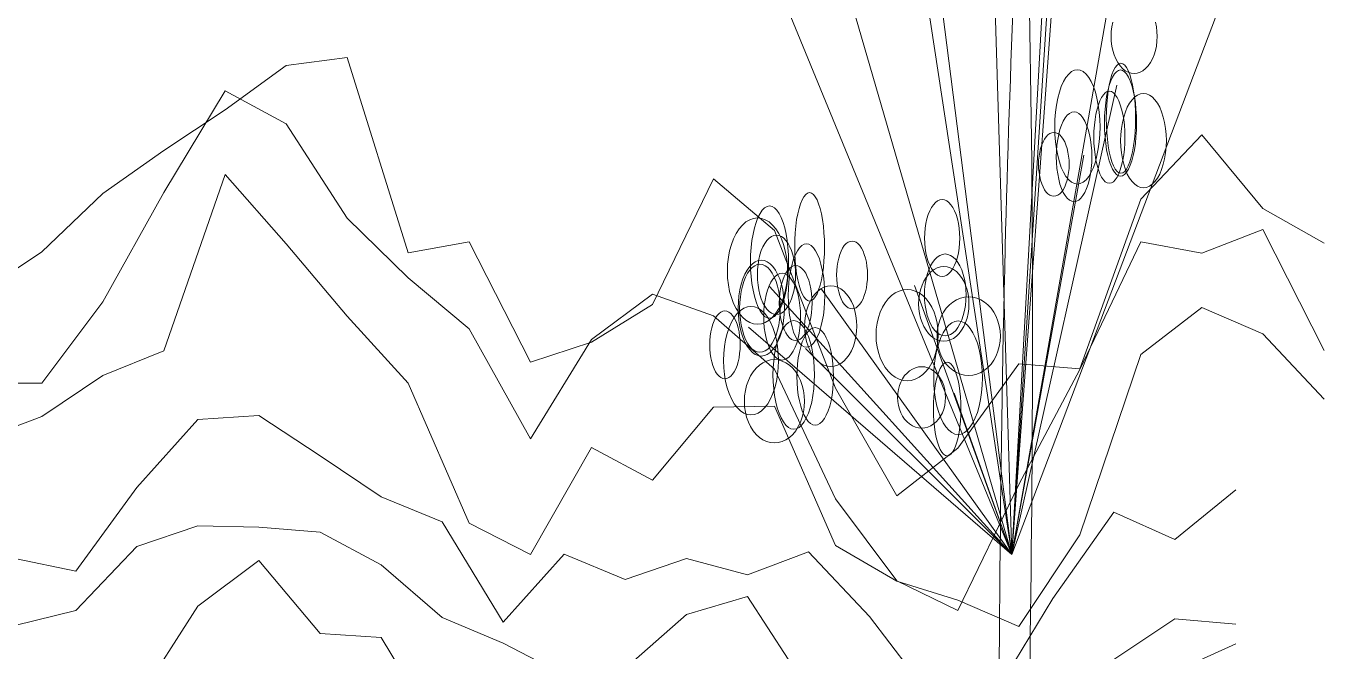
# Model space of a CAD drawing. Header units: millimetres. Extents: x -1800 to 33200, y -8500 to 38400.
# Drawn here: x 20107 to 24236, y 11345 to 13334 of the extents above; entities that cross this region are included whole.
import ezdxf

# ---------------------------------------------------------------- set-up
doc = ezdxf.new("R2010")
doc.units = ezdxf.units.MM
doc.layers.add('E-LANDSCAPE', color=8, linetype='Continuous', lineweight=9)
doc.layers.add('E-PLANT', color=3, linetype='Continuous', lineweight=13)

msp = doc.modelspace()

# ---------------------------------------------------------------- linework, layer by layer
at = {"layer": 'E-LANDSCAPE'}
for points in [[(19963.1, 12486), (20157.4, 12614.8), (20351.6, 12800.7), (20545.8, 12937.3), (20740.1, 13066.6), (20934.3, 13207.5), (21128.6, 13233.4), (21322.8, 12612.5), (21517, 12647.5), (21711.3, 12264), (21905.5, 12328.1), (22099.7, 12447.4), (22294, 12847), (22488.2, 12683.5), (22682.4, 12181), (22876.7, 11839.5), (23070.9, 11991.1), (23265.1, 12259.4), (23459.4, 12243.1), (23653.6, 12782.2), (23847.9, 12987.1), (24042.1, 12752.9), (24236.3, 12642.7)], [(19963.1, 12197.8), (20157.4, 12197.4), (20351.6, 12456.5), (20545.8, 12803.7), (20740.1, 13127.4), (20934.3, 13022.1), (21128.6, 12722.7), (21322.8, 12532.6), (21517, 12370), (21711.3, 12020), (21905.5, 12336.3), (22099.7, 12481), (22294, 12412.1), (22488.2, 12242.3), (22682.4, 11829.9), (22876.7, 11568.8), (23070.9, 11474.6), (23265.1, 11874.6), (23459.4, 12241), (23653.6, 12646.8), (23847.9, 12611), (24042.1, 12686), (24236.3, 12300.9)], [(19963.1, 12018.5), (20157.4, 12091.8), (20351.6, 12221.7), (20545.8, 12300.3), (20740.1, 12860.7), (20934.3, 12640.3), (21128.6, 12410.7), (21322.8, 12197.3), (21517, 11752.2), (21711.3, 11652.6), (21905.5, 11993.3), (22099.7, 11888.5), (22294, 12121.6), (22488.2, 12124.2), (22682.4, 11680.7), (22876.7, 11568), (23070.9, 11507.3), (23265.1, 11423), (23459.4, 11715.2), (23653.6, 12288.3), (23847.9, 12437.8), (24042.1, 12354.2), (24236.3, 12146.3)], [(20071, 11639.3), (20265.3, 11599.1), (20459.5, 11865.5), (20653.8, 12081.4), (20848, 12095), (21042.2, 11966.6), (21236.5, 11835.8), (21430.7, 11756.8), (21624.9, 11437.3), (21819.2, 11653.9), (22013.4, 11572.7), (22207.6, 11639.2), (22401.9, 11587.3), (22596.1, 11661), (22790.3, 11455.4), (22984.6, 11200.7), (23178.8, 11190.2), (23373.1, 11512.4), (23567.3, 11787.1), (23761.5, 11699.7), (23955.8, 11857.6)], [(20071, 11426.1), (20265.3, 11473.9), (20459.5, 11678.1), (20653.8, 11743.9), (20848, 11739.2), (21042.2, 11723.4), (21236.5, 11619.6), (21430.7, 11452.5), (21624.9, 11370.6), (21819.2, 11269.3), (22013.4, 11290.2), (22207.6, 11461.1), (22401.9, 11519.2), (22596.1, 11220.1), (22790.3, 11186.4), (22984.6, 11072.4), (23178.8, 11035.6), (23373.1, 11192.2), (23567.3, 11318.2), (23761.5, 11448.1), (23955.8, 11431)], [(20071, 11107.2), (20265.3, 11246.6), (20459.5, 11185.2), (20653.8, 11488.1), (20848, 11633.8), (21042.2, 11401.6), (21236.5, 11388.6), (21430.7, 11067.1), (21624.9, 11019.8), (21819.2, 11021.1), (22013.4, 10990.7), (22207.6, 11273.5), (22401.9, 11067.2), (22596.1, 10893.7), (22790.3, 10786.1), (22984.6, 10582.9), (23178.8, 10638.5), (23373.1, 10986.7), (23567.3, 11033.7), (23761.5, 11280.7), (23955.8, 11368.5)]]:
    msp.add_lwpolyline(points, dxfattribs=at)
at = {"layer": 'E-PLANT'}
for q in [(23468.3, 14751.8), (23402.6, 14532.3), (22818.5, 14424.9), (23159.6, 14363.3), (22513.5, 14165.1), (22920.9, 14177.8), (23670.1, 14085.6), (24073.5, 13844.4), (23376.4, 13723.4), (22472.5, 13526.6), (23577.5, 13144.8), (23472.6, 12922.5), (22472.6, 12505.1), (22637.2, 12496.6), (22933.7, 12508.4), (22405, 12375.7), (22587, 12307.6), (23059.2, 12166)]:
    msp.add_line((23243.6, 11652), q, dxfattribs=at)
msp.add_lwpolyline([(23699.9, 13345.6), (23703, 13331), (23704.9, 13315.8), (23705.5, 13300.4), (23705.5, 13300.4), (23704.9, 13285), (23703, 13269.9), (23699.9, 13255.2), (23695.7, 13241.4), (23690.3, 13228.6), (23684, 13216.9), (23676.8, 13206.8), (23668.8, 13198.2), (23660.2, 13191.4), (23651.1, 13186.4), (23641.7, 13183.4), (23632.1, 13182.4), (23622.6, 13183.4), (23613.2, 13186.4), (23604.1, 13191.4), (23595.5, 13198.2), (23587.5, 13206.8), (23580.3, 13216.9), (23573.9, 13228.6), (23568.6, 13241.4), (23564.4, 13255.2), (23561.3, 13269.9), (23559.4, 13285), (23558.8, 13300.4), (23559.4, 13315.8), (23561.3, 13331), (23564.4, 13345.6)], dxfattribs=at)
for points in [[(23636.6, 13040), (23636.2, 13017.2), (23635, 12994.7), (23633, 12973.1), (23630.4, 12952.5), (23627, 12933.5), (23623, 12916.3), (23618.4, 12901.2), (23613.3, 12888.5), (23607.9, 12878.4), (23602.1, 12871), (23596.1, 12866.5), (23590, 12865), (23584, 12866.5), (23578, 12871), (23572.2, 12878.4), (23566.8, 12888.5), (23561.7, 12901.2), (23557.1, 12916.3), (23553.1, 12933.5), (23549.7, 12952.5), (23547, 12973.1), (23545.1, 12994.7), (23543.9, 13017.2), (23543.5, 13040), (23543.9, 13062.8), (23545.1, 13085.3), (23547, 13107), (23549.7, 13127.5), (23553.1, 13146.5), (23557.1, 13163.7), (23561.7, 13178.8), (23566.8, 13191.5), (23572.2, 13201.7), (23578, 13209), (23584, 13213.5), (23590, 13215), (23596.1, 13213.5), (23602.1, 13209), (23607.9, 13201.7), (23613.3, 13191.5), (23618.4, 13178.8), (23623, 13163.7), (23627, 13146.5), (23630.4, 13127.5), (23633, 13107), (23635, 13085.3), (23636.2, 13062.8), (23636.6, 13040)], [(23523.7, 13012.6), (23523.1, 12988.8), (23521.2, 12965.5), (23518.2, 12942.9), (23514, 12921.6), (23508.8, 12901.8), (23502.6, 12883.9), (23495.5, 12868.2), (23487.6, 12855), (23479.1, 12844.4), (23470.2, 12836.8), (23460.9, 12832.1), (23451.5, 12830.6), (23442.1, 12832.1), (23432.9, 12836.8), (23423.9, 12844.4), (23415.4, 12855), (23407.6, 12868.2), (23400.5, 12883.9), (23394.3, 12901.8), (23389, 12921.6), (23384.9, 12942.9), (23381.8, 12965.5), (23380, 12988.8), (23379.4, 13012.6), (23380, 13036.3), (23381.8, 13059.7), (23384.9, 13082.2), (23389, 13103.6), (23394.3, 13123.4), (23400.5, 13141.3), (23407.6, 13157), (23415.4, 13170.2), (23423.9, 13180.7), (23432.9, 13188.4), (23442.1, 13193), (23451.5, 13194.6), (23460.9, 13193), (23470.2, 13188.4), (23479.1, 13180.7), (23487.6, 13170.2), (23495.5, 13157), (23502.6, 13141.3), (23508.8, 13123.4), (23514, 13103.6), (23518.2, 13082.2), (23521.2, 13059.7), (23523.1, 13036.3), (23523.7, 13012.6)], [(23639.8, 13024.7), (23639.4, 13002.6), (23638.1, 12980.9), (23636, 12959.9), (23633, 12940), (23629.3, 12921.6), (23624.9, 12905), (23619.9, 12890.4), (23614.3, 12878.1), (23608.4, 12868.3), (23602, 12861.2), (23595.5, 12856.8), (23588.8, 12855.4), (23582.2, 12856.8), (23575.6, 12861.2), (23569.3, 12868.3), (23563.3, 12878.1), (23557.8, 12890.4), (23552.8, 12905), (23548.4, 12921.6), (23544.7, 12940), (23541.7, 12959.9), (23539.6, 12980.9), (23538.3, 13002.6), (23537.9, 13024.7), (23538.3, 13046.8), (23539.6, 13068.5), (23541.7, 13089.4), (23544.7, 13109.3), (23548.4, 13127.7), (23552.8, 13144.4), (23557.8, 13159), (23563.3, 13171.3), (23569.3, 13181), (23575.6, 13188.2), (23582.2, 13192.5), (23588.8, 13193.9), (23595.5, 13192.5), (23602, 13188.2), (23608.4, 13181), (23614.3, 13171.3), (23619.9, 13159), (23624.9, 13144.4), (23629.3, 13127.7), (23633, 13109.3), (23636, 13089.4), (23638.1, 13068.5), (23639.4, 13046.8), (23639.8, 13024.7)], [(23602.7, 12979.7), (23602.2, 12960.6), (23601, 12941.8), (23598.9, 12923.7), (23596, 12906.5), (23592.5, 12890.6), (23588.2, 12876.2), (23583.3, 12863.6), (23578, 12852.9), (23572.2, 12844.5), (23566.1, 12838.3), (23559.7, 12834.6), (23553.3, 12833.3), (23546.9, 12834.6), (23540.5, 12838.3), (23534.4, 12844.5), (23528.6, 12852.9), (23523.3, 12863.6), (23518.4, 12876.2), (23514.1, 12890.6), (23510.6, 12906.5), (23507.7, 12923.7), (23505.6, 12941.8), (23504.4, 12960.6), (23503.9, 12979.7), (23504.4, 12998.8), (23505.6, 13017.6), (23507.7, 13035.7), (23510.6, 13052.9), (23514.1, 13068.8), (23518.4, 13083.2), (23523.3, 13095.9), (23528.6, 13106.5), (23534.4, 13115), (23540.5, 13121.1), (23546.9, 13124.9), (23553.3, 13126.1), (23559.7, 13124.9), (23566.1, 13121.1), (23572.2, 13115), (23578, 13106.5), (23583.3, 13095.9), (23588.2, 13083.2), (23592.5, 13068.8), (23596, 13052.9), (23598.9, 13035.7), (23601, 13017.6), (23602.2, 12998.8), (23602.7, 12979.7)], [(23734.7, 12968.8), (23734.1, 12949.2), (23732.3, 12929.9), (23729.2, 12911.3), (23725, 12893.7), (23719.7, 12877.4), (23713.4, 12862.6), (23706.3, 12849.6), (23698.4, 12838.7), (23689.8, 12830), (23680.8, 12823.7), (23671.5, 12819.8), (23662, 12818.6), (23652.5, 12819.8), (23643.2, 12823.7), (23634.1, 12830), (23625.6, 12838.7), (23617.7, 12849.6), (23610.5, 12862.6), (23604.3, 12877.4), (23599, 12893.7), (23594.8, 12911.3), (23591.7, 12929.9), (23589.9, 12949.2), (23589.2, 12968.8), (23589.9, 12988.5), (23591.7, 13007.7), (23594.8, 13026.4), (23599, 13044), (23604.3, 13060.3), (23610.5, 13075.1), (23617.7, 13088.1), (23625.6, 13099), (23634.1, 13107.7), (23643.2, 13114), (23652.5, 13117.8), (23662, 13119.1), (23671.5, 13117.8), (23680.8, 13114), (23689.8, 13107.7), (23698.4, 13099), (23706.3, 13088.1), (23713.4, 13075.1), (23719.7, 13060.3), (23725, 13044), (23729.2, 13026.4), (23732.3, 13007.7), (23734.1, 12988.5), (23734.7, 12968.8)], [(23497.7, 12917.5), (23497.2, 12898.9), (23495.8, 12880.6), (23493.4, 12862.9), (23490.1, 12846.1), (23486, 12830.6), (23481.1, 12816.5), (23475.6, 12804.2), (23469.4, 12793.9), (23462.8, 12785.6), (23455.8, 12779.6), (23448.5, 12775.9), (23441.1, 12774.7), (23433.7, 12775.9), (23426.5, 12779.6), (23419.5, 12785.6), (23412.8, 12793.9), (23406.7, 12804.2), (23401.1, 12816.5), (23396.2, 12830.6), (23392.1, 12846.1), (23388.9, 12862.9), (23386.5, 12880.6), (23385, 12898.9), (23384.6, 12917.5), (23385, 12936.2), (23386.5, 12954.5), (23388.9, 12972.2), (23392.1, 12988.9), (23396.2, 13004.5), (23401.1, 13018.5), (23406.7, 13030.8), (23412.8, 13041.2), (23419.5, 13049.4), (23426.5, 13055.5), (23433.7, 13059.1), (23441.1, 13060.3), (23448.5, 13059.1), (23455.8, 13055.5), (23462.8, 13049.4), (23469.4, 13041.2), (23475.6, 13030.8), (23481.1, 13018.5), (23486, 13004.5), (23490.1, 12988.9), (23493.4, 12972.2), (23495.8, 12954.5), (23497.2, 12936.2), (23497.7, 12917.5)], [(23425.4, 12893.5), (23425, 12880.2), (23423.8, 12867.2), (23421.7, 12854.6), (23418.9, 12842.7), (23415.4, 12831.6), (23411.2, 12821.6), (23406.4, 12812.9), (23401.1, 12805.5), (23395.4, 12799.6), (23389.3, 12795.3), (23383.1, 12792.8), (23376.7, 12791.9), (23370.4, 12792.8), (23364.1, 12795.3), (23358.1, 12799.6), (23352.4, 12805.5), (23347.1, 12812.9), (23342.3, 12821.6), (23338.1, 12831.6), (23334.5, 12842.7), (23331.7, 12854.6), (23329.7, 12867.2), (23328.4, 12880.2), (23328, 12893.5), (23328.4, 12906.7), (23329.7, 12919.7), (23331.7, 12932.3), (23334.5, 12944.2), (23338.1, 12955.3), (23342.3, 12965.3), (23347.1, 12974), (23352.4, 12981.4), (23358.1, 12987.3), (23364.1, 12991.6), (23370.4, 12994.2), (23376.7, 12995), (23383.1, 12994.2), (23389.3, 12991.6), (23395.4, 12987.3), (23401.1, 12981.4), (23406.4, 12974), (23411.2, 12965.3), (23415.4, 12955.3), (23418.9, 12944.2), (23421.7, 12932.3), (23423.8, 12919.7), (23425, 12906.7), (23425.4, 12893.5)], [(22647.1, 12631.2), (22646.7, 12608.6), (22645.5, 12586.5), (22643.5, 12565.1), (22640.7, 12544.9), (22637.3, 12526.1), (22633.2, 12509.2), (22628.5, 12494.3), (22623.4, 12481.7), (22617.8, 12471.7), (22611.9, 12464.5), (22605.8, 12460.1), (22599.6, 12458.6), (22593.4, 12460.1), (22587.4, 12464.5), (22581.5, 12471.7), (22575.9, 12481.7), (22570.8, 12494.3), (22566.1, 12509.2), (22562, 12526.1), (22558.5, 12544.9), (22555.8, 12565.1), (22553.8, 12586.5), (22552.6, 12608.6), (22552.2, 12631.2), (22552.6, 12653.7), (22553.8, 12675.8), (22555.8, 12697.2), (22558.5, 12717.5), (22562, 12736.2), (22566.1, 12753.2), (22570.8, 12768.1), (22575.9, 12780.6), (22581.5, 12790.6), (22587.4, 12797.9), (22593.4, 12802.3), (22599.6, 12803.7), (22605.8, 12802.3), (22611.9, 12797.9), (22617.8, 12790.6), (22623.4, 12780.6), (22628.5, 12768.1), (22633.2, 12753.2), (22637.3, 12736.2), (22640.7, 12717.5), (22643.5, 12697.2), (22645.5, 12675.8), (22646.7, 12653.7), (22647.1, 12631.2)], [(22533, 12582.5), (22532.5, 12559.2), (22530.9, 12536.3), (22528.4, 12514.2), (22524.9, 12493.2), (22520.4, 12473.8), (22515.2, 12456.2), (22509.3, 12440.8), (22502.7, 12427.8), (22495.5, 12417.5), (22488, 12410), (22480.3, 12405.4), (22472.3, 12403.9), (22464.4, 12405.4), (22456.6, 12410), (22449.1, 12417.5), (22442, 12427.8), (22435.4, 12440.8), (22429.5, 12456.2), (22424.2, 12473.8), (22419.8, 12493.2), (22416.3, 12514.2), (22413.8, 12536.3), (22412.2, 12559.2), (22411.7, 12582.5), (22412.2, 12605.9), (22413.8, 12628.8), (22416.3, 12650.9), (22419.8, 12671.9), (22424.2, 12691.3), (22429.5, 12708.9), (22435.4, 12724.3), (22442, 12737.3), (22449.1, 12747.6), (22456.6, 12755.1), (22464.4, 12759.7), (22472.3, 12761.2), (22480.3, 12759.7), (22488, 12755.1), (22495.5, 12747.6), (22502.7, 12737.3), (22509.3, 12724.3), (22515.2, 12708.9), (22520.4, 12691.3), (22524.9, 12671.9), (22528.4, 12650.9), (22530.9, 12628.8), (22532.5, 12605.9), (22533, 12582.5)], [(23077.3, 12659), (23076.8, 12643), (23075.4, 12627.3), (23073, 12612.1), (23069.8, 12597.7), (23065.7, 12584.4), (23060.9, 12572.4), (23055.4, 12561.8), (23049.3, 12552.9), (23042.8, 12545.8), (23035.9, 12540.7), (23028.7, 12537.6), (23021.4, 12536.5), (23014.1, 12537.6), (23007, 12540.7), (23000.1, 12545.8), (22993.5, 12552.9), (22987.4, 12561.8), (22981.9, 12572.4), (22977.1, 12584.4), (22973.1, 12597.7), (22969.8, 12612.1), (22967.5, 12627.3), (22966.1, 12643), (22965.6, 12659), (22966.1, 12675), (22967.5, 12690.7), (22969.8, 12705.8), (22973.1, 12720.2), (22977.1, 12733.5), (22981.9, 12745.6), (22987.4, 12756.1), (22993.5, 12765), (23000.1, 12772.1), (23007, 12777.2), (23014.1, 12780.4), (23021.4, 12781.4), (23028.7, 12780.4), (23035.9, 12777.2), (23042.8, 12772.1), (23049.3, 12765), (23055.4, 12756.1), (23060.9, 12745.6), (23065.7, 12733.5), (23069.8, 12720.2), (23073, 12705.8), (23075.4, 12690.7), (23076.8, 12675), (23077.3, 12659)], [(22529.7, 12554), (22528.9, 12531.9), (22526.5, 12510.2), (22522.4, 12489.2), (22516.9, 12469.4), (22509.9, 12451), (22501.7, 12434.4), (22492.2, 12419.8), (22481.8, 12407.5), (22470.6, 12397.7), (22458.7, 12390.6), (22446.4, 12386.3), (22433.9, 12384.8), (22421.4, 12386.3), (22409.1, 12390.6), (22397.2, 12397.7), (22386, 12407.5), (22375.6, 12419.8), (22366.2, 12434.4), (22357.9, 12451), (22350.9, 12469.4), (22345.4, 12489.2), (22341.4, 12510.2), (22338.9, 12531.9), (22338.1, 12554), (22338.9, 12576), (22341.4, 12597.7), (22345.4, 12618.7), (22350.9, 12638.5), (22357.9, 12656.9), (22366.2, 12673.6), (22375.6, 12688.2), (22386, 12700.5), (22397.2, 12710.2), (22409.1, 12717.4), (22421.4, 12721.7), (22433.9, 12723.1), (22446.4, 12721.7), (22458.7, 12717.4), (22470.6, 12710.2), (22481.8, 12700.5), (22492.2, 12688.2), (22501.7, 12673.6), (22509.9, 12656.9), (22516.9, 12638.5), (22522.4, 12618.7), (22526.5, 12597.7), (22528.9, 12576), (22529.7, 12554)], [(22554.9, 12542.2), (22554.4, 12525.7), (22552.8, 12509.6), (22550.3, 12494), (22546.8, 12479.2), (22542.3, 12465.5), (22537.1, 12453.1), (22531.1, 12442.2), (22524.5, 12433.1), (22517.4, 12425.8), (22509.9, 12420.5), (22502.1, 12417.3), (22494.2, 12416.2), (22486.3, 12417.3), (22478.5, 12420.5), (22471, 12425.8), (22463.9, 12433.1), (22457.3, 12442.2), (22451.3, 12453.1), (22446.1, 12465.5), (22441.6, 12479.2), (22438.1, 12494), (22435.6, 12509.6), (22434, 12525.7), (22433.5, 12542.2), (22434, 12558.6), (22435.6, 12574.8), (22438.1, 12590.4), (22441.6, 12605.2), (22446.1, 12618.9), (22451.3, 12631.3), (22457.3, 12642.1), (22463.9, 12651.3), (22471, 12658.6), (22478.5, 12663.9), (22486.3, 12667.1), (22494.2, 12668.1), (22502.1, 12667.1), (22509.9, 12663.9), (22517.4, 12658.6), (22524.5, 12651.3), (22531.1, 12642.1), (22537.1, 12631.3), (22542.3, 12618.9), (22546.8, 12605.2), (22550.3, 12590.4), (22552.8, 12574.8), (22554.4, 12558.6), (22554.9, 12542.2)], [(22647.9, 12476.3), (22647.4, 12454.9), (22645.9, 12433.8), (22643.5, 12413.4), (22640.1, 12394.2), (22635.9, 12376.3), (22630.9, 12360.1), (22625.2, 12346), (22618.9, 12334), (22612.1, 12324.5), (22604.9, 12317.6), (22597.4, 12313.4), (22589.8, 12312), (22582.3, 12313.4), (22574.8, 12317.6), (22567.6, 12324.5), (22560.8, 12334), (22554.5, 12346), (22548.8, 12360.1), (22543.8, 12376.3), (22539.6, 12394.2), (22536.2, 12413.4), (22533.8, 12433.8), (22532.3, 12454.9), (22531.8, 12476.3), (22532.3, 12497.7), (22533.8, 12518.8), (22536.2, 12539.2), (22539.6, 12558.4), (22543.8, 12576.3), (22548.8, 12592.4), (22554.5, 12606.6), (22560.8, 12618.6), (22567.6, 12628.1), (22574.8, 12635), (22582.3, 12639.2), (22589.8, 12640.6), (22597.4, 12639.2), (22604.9, 12635), (22612.1, 12628.1), (22618.9, 12618.6), (22625.2, 12606.6), (22630.9, 12592.4), (22635.9, 12576.3), (22640.1, 12558.4), (22643.5, 12539.2), (22645.9, 12518.8), (22647.4, 12497.7), (22647.9, 12476.3)], [(22784, 12541.6), (22783.6, 12527.5), (22782.3, 12513.7), (22780.2, 12500.4), (22777.4, 12487.7), (22773.8, 12476), (22769.6, 12465.4), (22764.7, 12456.1), (22759.4, 12448.3), (22753.6, 12442), (22747.5, 12437.5), (22741.2, 12434.7), (22734.8, 12433.8), (22728.4, 12434.7), (22722.1, 12437.5), (22716, 12442), (22710.2, 12448.3), (22704.9, 12456.1), (22700.1, 12465.4), (22695.8, 12476), (22692.2, 12487.7), (22689.4, 12500.4), (22687.3, 12513.7), (22686.1, 12527.5), (22685.7, 12541.6), (22686.1, 12555.7), (22687.3, 12569.5), (22689.4, 12582.8), (22692.2, 12595.5), (22695.8, 12607.2), (22700.1, 12617.8), (22704.9, 12627.1), (22710.2, 12634.9), (22716, 12641.2), (22722.1, 12645.7), (22728.4, 12648.4), (22734.8, 12649.4), (22741.2, 12648.4), (22747.5, 12645.7), (22753.6, 12641.2), (22759.4, 12634.9), (22764.7, 12627.1), (22769.6, 12617.8), (22773.8, 12607.2), (22777.4, 12595.5), (22780.2, 12582.8), (22782.3, 12569.5), (22783.6, 12555.7), (22784, 12541.6)], [(23097.5, 12478.1), (23096.9, 12461.2), (23095.2, 12444.4), (23092.4, 12428.3), (23088.6, 12413.1), (23083.8, 12398.9), (23078.1, 12386.1), (23071.6, 12374.9), (23064.4, 12365.4), (23056.6, 12357.9), (23048.4, 12352.4), (23039.9, 12349.1), (23031.3, 12348), (23022.6, 12349.1), (23014.1, 12352.4), (23005.9, 12357.9), (22998.2, 12365.4), (22991, 12374.9), (22984.5, 12386.1), (22978.8, 12398.9), (22974, 12413.1), (22970.1, 12428.3), (22967.3, 12444.4), (22965.7, 12461.2), (22965.1, 12478.1), (22965.7, 12495.1), (22967.3, 12511.8), (22970.1, 12528), (22974, 12543.2), (22978.8, 12557.4), (22984.5, 12570.2), (22991, 12581.4), (22998.2, 12590.9), (23005.9, 12598.4), (23014.1, 12603.9), (23022.6, 12607.2), (23031.3, 12608.3), (23039.9, 12607.2), (23048.4, 12603.9), (23056.6, 12598.4), (23064.4, 12590.9), (23071.6, 12581.4), (23078.1, 12570.2), (23083.8, 12557.4), (23088.6, 12543.2), (23092.4, 12528), (23095.2, 12511.8), (23096.9, 12495.1), (23097.5, 12478.1)], [(22519.7, 12436.1), (22519, 12416.2), (22517.2, 12396.7), (22514.1, 12377.8), (22509.8, 12359.9), (22504.5, 12343.3), (22498.1, 12328.3), (22490.9, 12315.2), (22482.9, 12304.1), (22474.2, 12295.3), (22465.1, 12288.9), (22455.7, 12285), (22446, 12283.7), (22436.4, 12285), (22427, 12288.9), (22417.9, 12295.3), (22409.2, 12304.1), (22401.2, 12315.2), (22394, 12328.3), (22387.6, 12343.3), (22382.3, 12359.9), (22378, 12377.8), (22374.9, 12396.7), (22373, 12416.2), (22372.4, 12436.1), (22373, 12456), (22374.9, 12475.5), (22378, 12494.4), (22382.3, 12512.3), (22387.6, 12528.9), (22394, 12543.9), (22401.2, 12557), (22409.2, 12568.1), (22417.9, 12576.9), (22427, 12583.3), (22436.4, 12587.2), (22446, 12588.5), (22455.7, 12587.2), (22465.1, 12583.3), (22474.2, 12576.9), (22482.9, 12568.1), (22490.9, 12557), (22498.1, 12543.9), (22504.5, 12528.9), (22509.8, 12512.3), (22514.1, 12494.4), (22517.2, 12475.5), (22519, 12456), (22519.7, 12436.1)], [(22506.3, 12435.6), (22505.7, 12417.3), (22504.1, 12399.4), (22501.4, 12382), (22497.6, 12365.5), (22493, 12350.3), (22487.4, 12336.5), (22481, 12324.4), (22474, 12314.2), (22466.5, 12306.1), (22458.5, 12300.2), (22450.2, 12296.7), (22441.8, 12295.5), (22433.3, 12296.7), (22425.1, 12300.2), (22417.1, 12306.1), (22409.5, 12314.2), (22402.5, 12324.4), (22396.1, 12336.5), (22390.6, 12350.3), (22385.9, 12365.5), (22382.1, 12382), (22379.4, 12399.4), (22377.8, 12417.3), (22377.2, 12435.6), (22377.8, 12453.9), (22379.4, 12471.9), (22382.1, 12489.3), (22385.9, 12505.7), (22390.6, 12520.9), (22396.1, 12534.7), (22402.5, 12546.8), (22409.5, 12557), (22417.1, 12565.1), (22425.1, 12571), (22433.3, 12574.6), (22441.8, 12575.8), (22450.2, 12574.6), (22458.5, 12571), (22466.5, 12565.1), (22474, 12557), (22481, 12546.8), (22487.4, 12534.7), (22493, 12520.9), (22497.6, 12505.7), (22501.4, 12489.3), (22504.1, 12471.9), (22505.7, 12453.9), (22506.3, 12435.6)], [(22607.7, 12452.1), (22607.2, 12436.5), (22605.9, 12421.2), (22603.7, 12406.4), (22600.7, 12392.4), (22596.9, 12379.4), (22592.4, 12367.7), (22587.3, 12357.4), (22581.6, 12348.7), (22575.5, 12341.8), (22569, 12336.8), (22562.3, 12333.7), (22555.5, 12332.7), (22548.7, 12333.7), (22542.1, 12336.8), (22535.6, 12341.8), (22529.5, 12348.7), (22523.8, 12357.4), (22518.7, 12367.7), (22514.2, 12379.4), (22510.4, 12392.4), (22507.4, 12406.4), (22505.2, 12421.2), (22503.9, 12436.5), (22503.4, 12452.1), (22503.9, 12467.7), (22505.2, 12483), (22507.4, 12497.8), (22510.4, 12511.8), (22514.2, 12524.8), (22518.7, 12536.6), (22523.8, 12546.9), (22529.5, 12555.5), (22535.6, 12562.4), (22542.1, 12567.5), (22548.7, 12570.5), (22555.5, 12571.5), (22562.3, 12570.5), (22569, 12567.5), (22575.5, 12562.4), (22581.6, 12555.5), (22587.3, 12546.9), (22592.4, 12536.6), (22596.9, 12524.8), (22600.7, 12511.8), (22603.7, 12497.8), (22605.9, 12483), (22607.2, 12467.7), (22607.7, 12452.1)], [(23106.7, 12449.5), (23106, 12434), (23104, 12418.8), (23100.6, 12404.2), (23096, 12390.3), (23090.2, 12377.4), (23083.3, 12365.7), (23075.4, 12355.5), (23066.7, 12346.9), (23057.3, 12340), (23047.4, 12335.1), (23037.1, 12332), (23026.7, 12331), (23016.2, 12332), (23005.9, 12335.1), (22996, 12340), (22986.6, 12346.9), (22977.9, 12355.5), (22970.1, 12365.7), (22963.2, 12377.4), (22957.3, 12390.3), (22952.7, 12404.2), (22949.3, 12418.8), (22947.3, 12434), (22946.6, 12449.5), (22947.3, 12465), (22949.3, 12480.2), (22952.7, 12494.8), (22957.3, 12508.7), (22963.2, 12521.6), (22970.1, 12533.3), (22977.9, 12543.5), (22986.6, 12552.1), (22996, 12559), (23005.9, 12563.9), (23016.2, 12567), (23026.7, 12568), (23037.1, 12567), (23047.4, 12563.9), (23057.3, 12559), (23066.7, 12552.1), (23075.4, 12543.5), (23083.3, 12533.3), (23090.2, 12521.6), (23096, 12508.7), (23100.6, 12494.8), (23104, 12480.2), (23106, 12465), (23106.7, 12449.5)], [(22570.8, 12409.1), (22570.3, 12391.1), (22568.8, 12373.4), (22566.4, 12356.3), (22563, 12340.1), (22558.7, 12325.1), (22553.7, 12311.5), (22547.9, 12299.6), (22541.5, 12289.6), (22534.6, 12281.6), (22527.4, 12275.8), (22519.8, 12272.3), (22512.2, 12271.1), (22504.5, 12272.3), (22497, 12275.8), (22489.8, 12281.6), (22482.9, 12289.6), (22476.5, 12299.6), (22470.7, 12311.5), (22465.7, 12325.1), (22461.4, 12340.1), (22458, 12356.3), (22455.6, 12373.4), (22454.1, 12391.1), (22453.6, 12409.1), (22454.1, 12427.1), (22455.6, 12444.8), (22458, 12461.9), (22461.4, 12478.1), (22465.7, 12493.1), (22470.7, 12506.7), (22476.5, 12518.6), (22482.9, 12528.6), (22489.8, 12536.6), (22497, 12542.4), (22504.5, 12545.9), (22512.2, 12547.1), (22519.8, 12545.9), (22527.4, 12542.4), (22534.6, 12536.6), (22541.5, 12528.6), (22547.9, 12518.6), (22553.7, 12506.7), (22558.7, 12493.1), (22563, 12478.1), (22566.4, 12461.9), (22568.8, 12444.8), (22570.3, 12427.1), (22570.8, 12409.1)], [(22750, 12378.8), (22749.3, 12362), (22747.2, 12345.6), (22743.7, 12329.7), (22738.9, 12314.6), (22732.9, 12300.6), (22725.7, 12288), (22717.5, 12277), (22708.5, 12267.6), (22698.8, 12260.2), (22688.5, 12254.8), (22677.8, 12251.5), (22667, 12250.4), (22656.2, 12251.5), (22645.5, 12254.8), (22635.2, 12260.2), (22625.5, 12267.6), (22616.4, 12277), (22608.3, 12288), (22601.1, 12300.6), (22595.1, 12314.6), (22590.3, 12329.7), (22586.8, 12345.6), (22584.7, 12362), (22584, 12378.8), (22584.7, 12395.5), (22586.8, 12412), (22590.3, 12427.9), (22595.1, 12442.9), (22601.1, 12456.9), (22608.3, 12469.5), (22616.4, 12480.6), (22625.5, 12489.9), (22635.2, 12497.3), (22645.5, 12502.7), (22656.2, 12506), (22667, 12507.1), (22677.8, 12506), (22688.5, 12502.7), (22698.8, 12497.3), (22708.5, 12489.9), (22717.5, 12480.6), (22725.7, 12469.5), (22732.9, 12456.9), (22738.9, 12442.9), (22743.7, 12427.9), (22747.2, 12412), (22749.3, 12395.5), (22750, 12378.8)], [(23009, 12350.3), (23008.1, 12331.3), (23005.6, 12312.7), (23001.4, 12294.7), (22995.7, 12277.7), (22988.5, 12261.9), (22980, 12247.6), (22970.3, 12235.1), (22959.5, 12224.6), (22947.9, 12216.2), (22935.7, 12210.1), (22923, 12206.3), (22910.1, 12205.1), (22897.1, 12206.3), (22884.5, 12210.1), (22872.2, 12216.2), (22860.6, 12224.6), (22849.8, 12235.1), (22840.1, 12247.6), (22831.6, 12261.9), (22824.4, 12277.7), (22818.7, 12294.7), (22814.5, 12312.7), (22812, 12331.3), (22811.1, 12350.3), (22812, 12369.2), (22814.5, 12387.8), (22818.7, 12405.8), (22824.4, 12422.9), (22831.6, 12438.7), (22840.1, 12452.9), (22849.8, 12465.4), (22860.6, 12476), (22872.2, 12484.4), (22884.5, 12490.5), (22897.1, 12494.2), (22910.1, 12495.4), (22923, 12494.2), (22935.7, 12490.5), (22947.9, 12484.4), (22959.5, 12476), (22970.3, 12465.4), (22980, 12452.9), (22988.5, 12438.7), (22995.7, 12422.9), (23001.4, 12405.8), (23005.6, 12387.8), (23008.1, 12369.2), (23009, 12350.3)], [(23206.6, 12347), (23205.8, 12330.6), (23203.2, 12314.5), (23198.9, 12299), (23193.1, 12284.3), (23185.8, 12270.7), (23177.1, 12258.3), (23167.2, 12247.5), (23156.2, 12238.4), (23144.4, 12231.2), (23131.9, 12225.9), (23119, 12222.7), (23105.9, 12221.6), (23092.7, 12222.7), (23079.8, 12225.9), (23067.3, 12231.2), (23055.5, 12238.4), (23044.5, 12247.5), (23034.6, 12258.3), (23026, 12270.7), (23018.6, 12284.3), (23012.8, 12299), (23008.6, 12314.5), (23006, 12330.6), (23005.1, 12347), (23006, 12363.4), (23008.6, 12379.4), (23012.8, 12395), (23018.6, 12409.7), (23026, 12423.3), (23034.6, 12435.6), (23044.5, 12446.5), (23055.5, 12455.6), (23067.3, 12462.8), (23079.8, 12468.1), (23092.7, 12471.3), (23105.9, 12472.4), (23119, 12471.3), (23131.9, 12468.1), (23144.4, 12462.8), (23156.2, 12455.6), (23167.2, 12446.5), (23177.1, 12435.6), (23185.8, 12423.3), (23193.1, 12409.7), (23198.9, 12395), (23203.2, 12379.4), (23205.8, 12363.4), (23206.6, 12347)], [(22500.8, 12269.1), (22500, 12246.6), (22497.8, 12224.5), (22494.1, 12203.1), (22489, 12182.8), (22482.7, 12164.1), (22475.1, 12147.1), (22466.5, 12132.2), (22457, 12119.7), (22446.7, 12109.7), (22435.9, 12102.4), (22424.6, 12098), (22413.2, 12096.5), (22401.8, 12098), (22390.5, 12102.4), (22379.7, 12109.7), (22369.4, 12119.7), (22359.9, 12132.2), (22351.3, 12147.1), (22343.7, 12164.1), (22337.4, 12182.8), (22332.3, 12203.1), (22328.6, 12224.5), (22326.4, 12246.6), (22325.6, 12269.1), (22326.4, 12291.7), (22328.6, 12313.8), (22332.3, 12335.2), (22337.4, 12355.4), (22343.7, 12374.2), (22351.3, 12391.2), (22359.9, 12406.1), (22369.4, 12418.6), (22379.7, 12428.6), (22390.5, 12435.9), (22401.8, 12440.3), (22413.2, 12441.7), (22424.6, 12440.3), (22435.9, 12435.9), (22446.7, 12428.6), (22457, 12418.6), (22466.5, 12406.1), (22475.1, 12391.2), (22482.7, 12374.2), (22489, 12355.4), (22494.1, 12335.2), (22497.8, 12313.8), (22500, 12291.7), (22500.8, 12269.1)], [(22378.8, 12319.3), (22378.4, 12305.2), (22377.1, 12291.3), (22375.1, 12278), (22372.3, 12265.3), (22368.8, 12253.6), (22364.6, 12243), (22359.8, 12233.7), (22354.6, 12225.8), (22348.9, 12219.6), (22342.9, 12215), (22336.7, 12212.3), (22330.3, 12211.4), (22324, 12212.3), (22317.8, 12215), (22311.8, 12219.6), (22306.1, 12225.8), (22300.8, 12233.7), (22296.1, 12243), (22291.9, 12253.6), (22288.4, 12265.3), (22285.6, 12278), (22283.5, 12291.3), (22282.3, 12305.2), (22281.9, 12319.3), (22282.3, 12333.3), (22283.5, 12347.2), (22285.6, 12360.6), (22288.4, 12373.2), (22291.9, 12385), (22296.1, 12395.6), (22300.8, 12404.9), (22306.1, 12412.7), (22311.8, 12419), (22317.8, 12423.5), (22324, 12426.2), (22330.3, 12427.2), (22336.7, 12426.2), (22342.9, 12423.5), (22348.9, 12419), (22354.6, 12412.7), (22359.8, 12404.9), (22364.6, 12395.6), (22368.8, 12385), (22372.3, 12373.2), (22375.1, 12360.6), (22377.1, 12347.2), (22378.4, 12333.3), (22378.8, 12319.3)], [(22615.2, 12223.8), (22614.6, 12201.3), (22612.9, 12179.1), (22610.1, 12157.7), (22606.3, 12137.4), (22601.5, 12118.6), (22595.8, 12101.6), (22589.3, 12086.7), (22582.2, 12074.1), (22574.4, 12064.1), (22566.2, 12056.9), (22557.8, 12052.5), (22549.2, 12051), (22540.5, 12052.5), (22532.1, 12056.9), (22523.9, 12064.1), (22516.2, 12074.1), (22509, 12086.7), (22502.5, 12101.6), (22496.8, 12118.6), (22492, 12137.4), (22488.2, 12157.7), (22485.4, 12179.1), (22483.7, 12201.3), (22483.2, 12223.8), (22483.7, 12246.4), (22485.4, 12268.5), (22488.2, 12289.9), (22492, 12310.2), (22496.8, 12329), (22502.5, 12346), (22509, 12360.9), (22516.2, 12373.5), (22523.9, 12383.5), (22532.1, 12390.7), (22540.5, 12395.1), (22549.2, 12396.6), (22557.8, 12395.1), (22566.2, 12390.7), (22574.4, 12383.5), (22582.2, 12373.5), (22589.3, 12360.9), (22595.8, 12346), (22601.5, 12329), (22606.3, 12310.2), (22610.1, 12289.9), (22612.9, 12268.5), (22614.6, 12246.4), (22615.2, 12223.8)], [(23149.7, 12214.6), (23149, 12191), (23147, 12167.8), (23143.8, 12145.4), (23139.3, 12124.2), (23133.6, 12104.6), (23126.9, 12086.8), (23119.3, 12071.2), (23110.9, 12058.1), (23101.8, 12047.6), (23092.2, 12040), (23082.2, 12035.4), (23072.1, 12033.9), (23062, 12035.4), (23052, 12040), (23042.4, 12047.6), (23033.3, 12058.1), (23024.9, 12071.2), (23017.2, 12086.8), (23010.5, 12104.6), (23004.9, 12124.2), (23000.4, 12145.4), (22997.2, 12167.8), (22995.2, 12191), (22994.5, 12214.6), (22995.2, 12238.1), (22997.2, 12261.3), (23000.4, 12283.7), (23004.9, 12304.9), (23010.5, 12324.5), (23017.2, 12342.3), (23024.9, 12357.9), (23033.3, 12371), (23042.4, 12381.5), (23052, 12389.1), (23062, 12393.7), (23072.1, 12395.2), (23082.2, 12393.7), (23092.2, 12389.1), (23101.8, 12381.5), (23110.9, 12371), (23119.3, 12357.9), (23126.9, 12342.3), (23133.6, 12324.5), (23139.3, 12304.9), (23143.8, 12283.7), (23147, 12261.3), (23149, 12238.1), (23149.7, 12214.6)], [(22675.6, 12218.9), (22675.1, 12198.7), (22673.6, 12178.8), (22671.2, 12159.6), (22667.8, 12141.4), (22663.6, 12124.5), (22658.6, 12109.3), (22652.9, 12095.9), (22646.6, 12084.6), (22639.7, 12075.6), (22632.5, 12069.1), (22625.1, 12065.2), (22617.5, 12063.8), (22609.9, 12065.2), (22602.5, 12069.1), (22595.3, 12075.6), (22588.4, 12084.6), (22582.1, 12095.9), (22576.4, 12109.3), (22571.4, 12124.5), (22567.2, 12141.4), (22563.8, 12159.6), (22561.4, 12178.8), (22559.9, 12198.7), (22559.4, 12218.9), (22559.9, 12239.2), (22561.4, 12259.1), (22563.8, 12278.3), (22567.2, 12296.5), (22571.4, 12313.4), (22576.4, 12328.6), (22582.1, 12342), (22588.4, 12353.3), (22595.3, 12362.2), (22602.5, 12368.8), (22609.9, 12372.7), (22617.5, 12374.1), (22625.1, 12372.7), (22632.5, 12368.8), (22639.7, 12362.2), (22646.6, 12353.3), (22652.9, 12342), (22658.6, 12328.6), (22663.6, 12313.4), (22667.8, 12296.5), (22671.2, 12278.3), (22673.6, 12259.1), (22675.1, 12239.2), (22675.6, 12218.9)], [(22583.4, 12139.8), (22582.6, 12122.5), (22580.1, 12105.5), (22576.1, 12089), (22570.6, 12073.5), (22563.6, 12059.1), (22555.4, 12046), (22546, 12034.6), (22535.5, 12025), (22524.3, 12017.3), (22512.5, 12011.7), (22500.2, 12008.4), (22487.7, 12007.2), (22475.2, 12008.4), (22463, 12011.7), (22451.1, 12017.3), (22439.9, 12025), (22429.5, 12034.6), (22420.1, 12046), (22411.8, 12059.1), (22404.9, 12073.5), (22399.4, 12089), (22395.3, 12105.5), (22392.9, 12122.5), (22392.1, 12139.8), (22392.9, 12157.1), (22395.3, 12174.1), (22399.4, 12190.5), (22404.9, 12206), (22411.8, 12220.4), (22420.1, 12233.5), (22429.5, 12244.9), (22439.9, 12254.5), (22451.1, 12262.2), (22463, 12267.8), (22475.2, 12271.2), (22487.7, 12272.3), (22500.2, 12271.2), (22512.5, 12267.8), (22524.3, 12262.2), (22535.5, 12254.5), (22546, 12244.9), (22555.4, 12233.5), (22563.6, 12220.4), (22570.6, 12206), (22576.1, 12190.5), (22580.1, 12174.1), (22582.6, 12157.1), (22583.4, 12139.8)], [(23032.2, 12152.2), (23031.5, 12139.4), (23029.6, 12126.9), (23026.4, 12114.8), (23022, 12103.3), (23016.4, 12092.7), (23009.9, 12083.1), (23002.4, 12074.7), (22994.1, 12067.6), (22985.1, 12061.9), (22975.7, 12057.8), (22965.9, 12055.3), (22956, 12054.5), (22946, 12055.3), (22936.3, 12057.8), (22926.8, 12061.9), (22917.9, 12067.6), (22909.6, 12074.7), (22902.1, 12083.1), (22895.5, 12092.7), (22890, 12103.3), (22885.6, 12114.8), (22882.4, 12126.9), (22880.4, 12139.4), (22879.8, 12152.2), (22880.4, 12164.9), (22882.4, 12177.5), (22885.6, 12189.6), (22890, 12201), (22895.5, 12211.6), (22902.1, 12221.3), (22909.6, 12229.7), (22917.9, 12236.8), (22926.8, 12242.4), (22936.3, 12246.5), (22946, 12249), (22956, 12249.9), (22965.9, 12249), (22975.7, 12246.5), (22985.1, 12242.4), (22994.1, 12236.8), (23002.4, 12229.7), (23009.9, 12221.3), (23016.4, 12211.6), (23022, 12201), (23026.4, 12189.6), (23029.6, 12177.5), (23031.5, 12164.9), (23032.2, 12152.2)], [(23081.3, 12115.2), (23080.9, 12095.8), (23079.8, 12076.7), (23077.9, 12058.2), (23075.4, 12040.8), (23072.2, 12024.6), (23068.4, 12010), (23064.1, 11997.1), (23059.3, 11986.3), (23054.2, 11977.7), (23048.8, 11971.4), (23043.1, 11967.6), (23037.4, 11966.4), (23031.7, 11967.6), (23026, 11971.4), (23020.6, 11977.7), (23015.5, 11986.3), (23010.7, 11997.1), (23006.4, 12010), (23002.6, 12024.6), (22999.4, 12040.8), (22996.9, 12058.2), (22995, 12076.7), (22993.9, 12095.8), (22993.5, 12115.2), (22993.9, 12134.6), (22995, 12153.7), (22996.9, 12172.1), (22999.4, 12189.6), (23002.6, 12205.8), (23006.4, 12220.4), (23010.7, 12233.3), (23015.5, 12244.1), (23020.6, 12252.7), (23026, 12258.9), (23031.7, 12262.7), (23037.4, 12264), (23043.1, 12262.7), (23048.8, 12258.9), (23054.2, 12252.7), (23059.3, 12244.1), (23064.1, 12233.3), (23068.4, 12220.4), (23072.2, 12205.8), (23075.4, 12189.6), (23077.9, 12172.1), (23079.8, 12153.7), (23080.9, 12134.6), (23081.3, 12115.2)]]:
    msp.add_lwpolyline(points, close=True, dxfattribs=at)
for points in [[(23286.7, 10430.5), (23308.3, 12629.1), (23265.1, 14827.8)], [(23200.4, 10430.5), (23222, 12629.1), (23286.7, 14339.2)]]:
    msp.add_spline(points, degree=3, dxfattribs=at)

doc.saveas('drawing.dxf')
